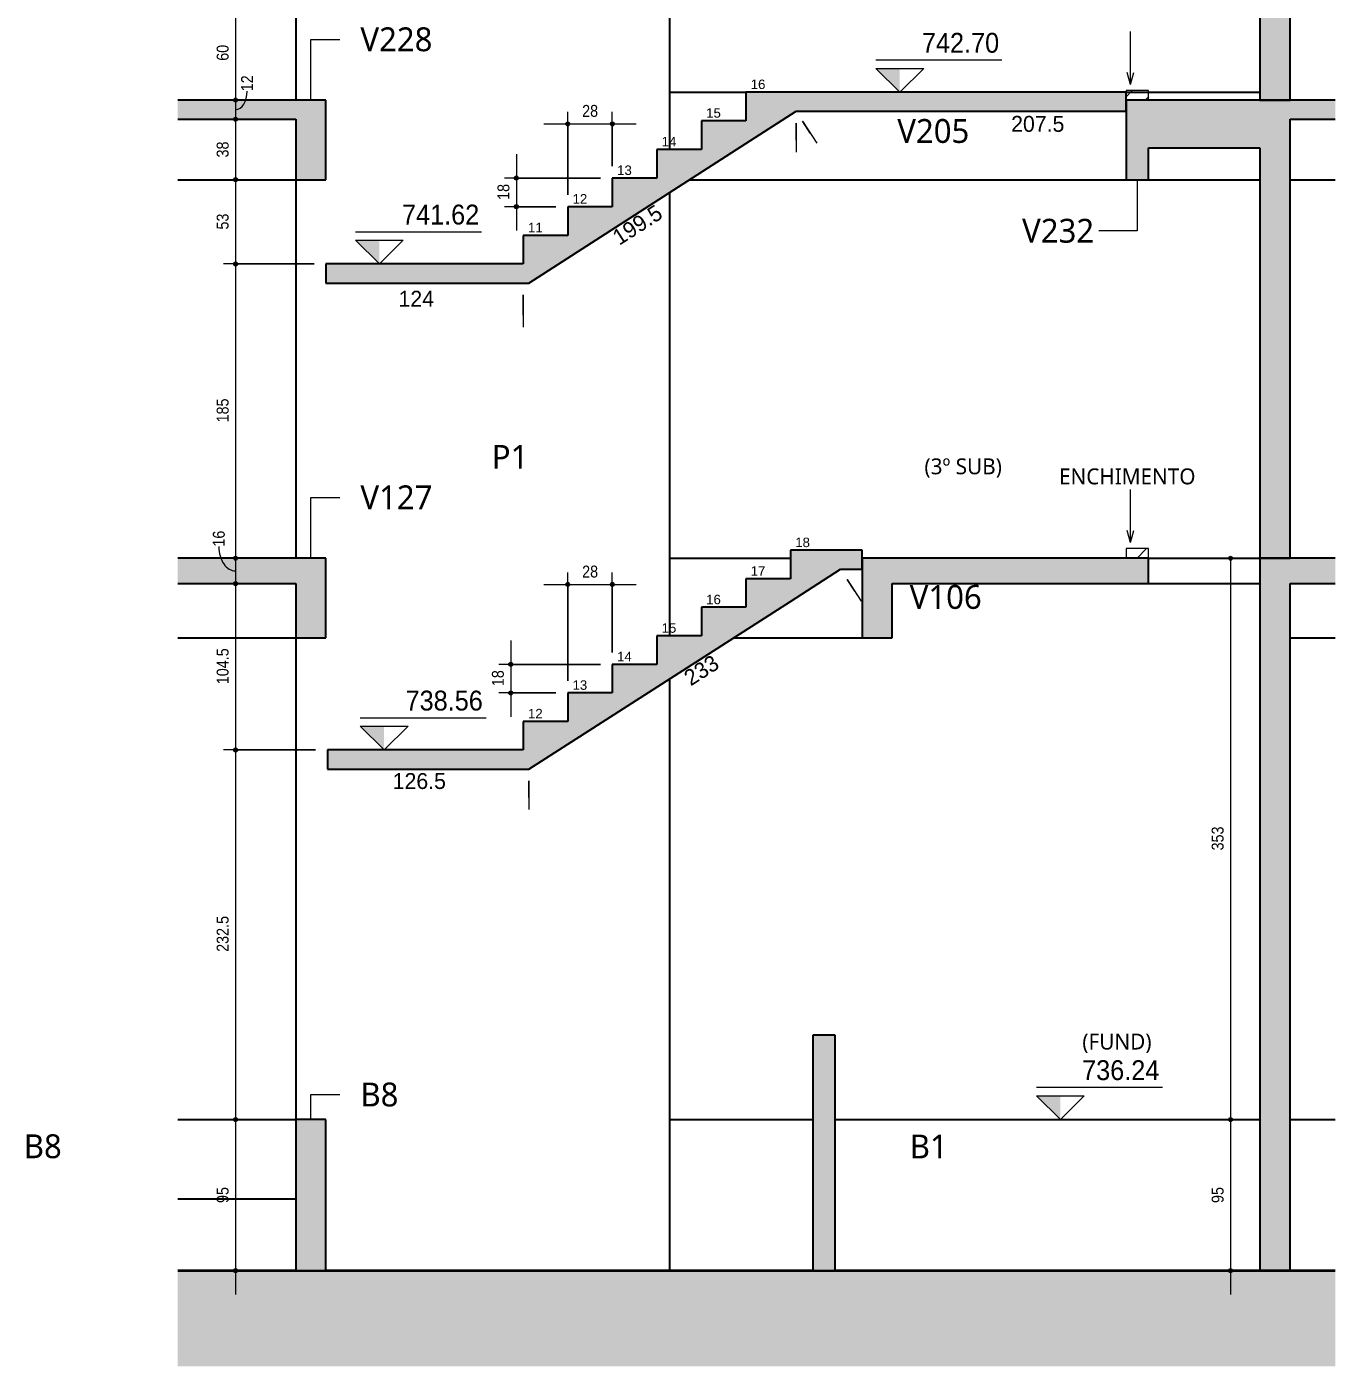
# Model space of a CAD drawing. Header units: centimetres. Extents: x -2136 to 34701, y -1430 to 84208.
# Drawn here: x 30222 to 31044, y 73469 to 74311 of the extents above; entities that cross this region are included whole.
import ezdxf

# ---------------------------------------------------------------- set-up
doc = ezdxf.new("R2010")
doc.units = ezdxf.units.CM
for name, color, linetype, lineweight in [('A-ANNO-DIMS', 7, 'Continuous', 9), ('A-ANNO-DIMS-50', 7, 'Continuous', 9), ('A-DETL', 7, 'Continuous', 18), ('A-DETL-GENF', 7, 'Continuous', 18), ('A-FLOR', 7, 'Continuous', 18), ('G-ANNO-DIMS', 7, 'Continuous', 9), ('G-ANNO-TEXT', 7, 'Continuous', 9), ('S-BEAM', 7, 'Continuous', 18), ('S-BEAM-IDEN', 7, 'Continuous', 9), ('S-COLS', 7, 'Continuous', 18), ('S-COLS-IDEN', 7, 'Continuous', 9), ('S-FNDN', 7, 'Continuous', 25), ('S-STRS', 7, 'Continuous', 18), ('S-STRS-ANNO', 7, 'Continuous', 18)]:
    doc.layers.add(name, color=color, linetype=linetype, lineweight=lineweight)
doc.styles.add('Arial', font='arial.ttf', dxfattribs={"height": 5.953125})
doc.styles.add('Fira Sans', font='FiraSans-Regular.ttf', dxfattribs={"width": 0.95, "height": 12.5})
doc.styles.add('Fira Sans_1', font='FiraSans-Regular.ttf', dxfattribs={"height": 10})
doc.styles.add('Fira Sans_2', font='FiraSans-Regular.ttf', dxfattribs={"width": 0.9, "height": 7.5})
doc.styles.add('Gadugi', font='gadugi.ttf', dxfattribs={"height": 15})
doc.styles.add('Gadugi_1', font='gadugi.ttf', dxfattribs={"height": 10})
doc.dimstyles.new('PED_R80_1_5mm_ACIMA_As_ESQ__R00_1', dxfattribs={"dimscale": 30.48, "dimtxt": 10.229846, "dimasz": 0.328084, "dimexe": 0.246063, "dimexo": 0.246063, "dimgap": 0.049213, "dimtad": 1, "dimdec": 1, "dimrnd": 0.5, "dimdsep": 46, "dimtxsty": 'Fira Sans_2', "dimblk1": 'DOTSMALL', "dimblk2": 'DOTSMALL', "dimsah": 1, "dimcen": 0.09, "dimdle": 0.492126, "dimazin": 0, "dimtfac": 1, "dimtdec": 4, "dimtix": 1, "dimtmove": 1, "dimatfit": 3, "dimfxl": 1, "dimtvp": 1, "dimtolj": 1, "dimtzin": 0, "dimarcsym": 2})
doc.dimstyles.new('PED_R80_1_5mm_ACIMA_As_ESQ__R00_4', dxfattribs={"dimscale": 30.48, "dimtxt": 10.229846, "dimasz": 0.328084, "dimexe": 0.246063, "dimexo": 0.246063, "dimgap": 0.049213, "dimtad": 1, "dimdec": 1, "dimrnd": 0.5, "dimdsep": 46, "dimtxsty": 'Fira Sans_2', "dimblk1": 'DOTSMALL', "dimblk2": 'DOTSMALL', "dimsah": 1, "dimcen": 0.09, "dimdle": 0.492126, "dimazin": 0, "dimtfac": 1, "dimtdec": 4, "dimtix": 1, "dimtmove": 0, "dimatfit": 3, "dimfxl": 1, "dimtvp": 1, "dimtolj": 1, "dimtzin": 0, "dimarcsym": 2})
doc.dimstyles.new('PED_R80_1_5mm_ACIMA_As_ESQ__R00_7', dxfattribs={"dimscale": 30.48, "dimtxt": 10.229846, "dimasz": 0.328084, "dimexe": 0.246063, "dimexo": 0.246063, "dimgap": 0.049213, "dimtad": 1, "dimdec": 1, "dimrnd": 0.5, "dimdsep": 46, "dimtxsty": 'Fira Sans_2', "dimblk1": 'DOTSMALL', "dimblk2": 'DOTSMALL', "dimsah": 1, "dimcen": 0.09, "dimdle": 0.492126, "dimazin": 0, "dimtfac": 1, "dimtdec": 4, "dimtix": 1, "dimtmove": 0, "dimatfit": 3, "dimfxl": 1, "dimtvp": 1, "dimtolj": 1, "dimtzin": 0, "dimarcsym": 2})
doc.dimstyles.new('PED_R80_2_0mm_ACIMA_As_ESQ__SEM_LINHA_R00_1', dxfattribs={"dimscale": 30.48, "dimtxt": 13.639794, "dimasz": 0.04101, "dimexe": 0.246063, "dimexo": 0.246063, "dimgap": 0.049213, "dimtad": 0, "dimjust": 2, "dimdec": 1, "dimrnd": 0.5, "dimdsep": 46, "dimtxsty": 'Fira Sans_1', "dimblk1": 'NONE', "dimblk2": 'DOTSMALL', "dimsah": 1, "dimcen": 0.09, "dimdle": 0.492126, "dimse1": 1, "dimsd1": 1, "dimsd2": 1, "dimazin": 0, "dimtfac": 1, "dimtdec": 4, "dimtix": 1, "dimtmove": 2, "dimatfit": 3, "dimfxl": 1, "dimtvp": 1, "dimtolj": 1, "dimtzin": 0, "dimarcsym": 2})
pattern_1 = [(45, (30682.196, 78788.5), (-7.071068, 7.071068), [])]

# ---------------------------------------------------------------- blocks, each defined once
blk = doc.blocks.new('Elevações de ponto - SIMBOLO DE NÍVEL-CORTE-2219088-CT 010 K - CORTE E3-E3')
at = {"layer": 'G-ANNO-DIMS'}
blk.add_hatch(color=256, dxfattribs=at).paths.add_polyline_path([(84.71, 74285), (84.71, 74270), (69.71, 74285)], flags=0)
for p, q in [((148.9, 74290.1), (69.71, 74290.1)), ((84.71, 74270), (69.71, 74285)), ((69.71, 74285), (99.71, 74285)), ((99.71, 74285), (84.71, 74270))]:
    blk.add_line(p, q, dxfattribs=at)
blk = doc.blocks.new('DIMBLOCK1020-CT 010 K - CORTE E3-E3')
at = {"layer": 'A-ANNO-DIMS-50', "true_color": 0x000032}
h = blk.add_hatch(color=178, dxfattribs=at)
edge = h.paths.add_edge_path(flags=0)
edge.add_arc((30561.59, 73960.46), 1.25, 0, 360)
h = blk.add_hatch(color=178, dxfattribs=at)
edge = h.paths.add_edge_path(flags=0)
edge.add_arc((30589.59, 73960.46), 1.25, 0, 360)
at = {"layer": 'A-ANNO-DIMS-50', "color": 178, "true_color": 0x000032}
for p, q in [((30561.59, 73899.78), (30561.59, 73967.96)), ((30589.59, 73917.72), (30589.59, 73967.96)), ((30546.59, 73960.46), (30604.59, 73960.46)), ((30561.59, 73960.46), (30561.59, 73899.78)), ((30589.59, 73960.46), (30589.59, 73917.72))]:
    blk.add_line(p, q, dxfattribs=at)
for centre in [(30561.59, 73960.46), (30589.59, 73960.46)]:
    blk.add_circle(centre, 1.25, dxfattribs=at)
at = {"layer": 'A-ANNO-DIMS-50', "color": 0, "insert": (30570.61, 73972.34), "char_height": 7.5, "width": 11.9611, "attachment_point": 1, "line_spacing_factor": 1.049215, "style": 'Fira Sans_2'}
blk.add_mtext('28', dxfattribs=at)
blk = doc.blocks.new('_DotSmall')
at = {"color": 0, "linetype": 'ByBlock', "const_width": 0.5}
blk.add_lwpolyline([(-0.0625, 0, 1), (0.0625, 0, 1)], format="xyb", close=True, dxfattribs=at)
blk = doc.blocks.new('DIMBLOCK1021-CT 010 K - CORTE E3-E3')
at = {"layer": 'A-ANNO-DIMS-50', "true_color": 0x000032}
h = blk.add_hatch(color=178, dxfattribs=at)
edge = h.paths.add_edge_path(flags=0)
edge.add_arc((30525.77, 73910.22), 1.25, 0, 360)
h = blk.add_hatch(color=178, dxfattribs=at)
edge = h.paths.add_edge_path(flags=0)
edge.add_arc((30525.77, 73892.28), 1.25, 0, 360)
at = {"layer": 'A-ANNO-DIMS-50', "color": 178, "true_color": 0x000032}
for p, q in [((30525.77, 73925.22), (30525.77, 73877.28)), ((30582.09, 73910.22), (30518.27, 73910.22)), ((30525.77, 73910.22), (30582.09, 73910.22)), ((30554.09, 73892.28), (30518.27, 73892.28)), ((30525.77, 73892.28), (30554.09, 73892.28))]:
    blk.add_line(p, q, dxfattribs=at)
for centre in [(30525.77, 73910.22), (30525.77, 73892.28)]:
    blk.add_circle(centre, 1.25, dxfattribs=at)
at = {"layer": 'A-ANNO-DIMS-50', "color": 0, "insert": (30513.89, 73896.53), "char_height": 7.5, "width": 11.3315, "attachment_point": 1, "rotation": 90, "line_spacing_factor": 1.049215, "style": 'Fira Sans_2'}
blk.add_mtext('18', dxfattribs=at)
blk = doc.blocks.new('DIMBLOCK1022-CT 010 K - CORTE E3-E3')
at = {"layer": 'A-ANNO-DIMS-50', "true_color": 0x000032}
h = blk.add_hatch(color=178, dxfattribs=at)
edge = h.paths.add_edge_path(flags=0)
edge.add_arc((30561.59, 74250.11), 1.25, 0, 360)
h = blk.add_hatch(color=178, dxfattribs=at)
edge = h.paths.add_edge_path(flags=0)
edge.add_arc((30589.59, 74250.11), 1.25, 0, 360)
at = {"layer": 'A-ANNO-DIMS-50', "color": 178, "true_color": 0x000032}
for p, q in [((30561.59, 74205.5), (30561.59, 74257.61)), ((30589.59, 74223.5), (30589.59, 74257.61)), ((30546.59, 74250.11), (30604.59, 74250.11)), ((30561.59, 74250.11), (30561.59, 74205.5)), ((30589.59, 74250.11), (30589.59, 74223.5))]:
    blk.add_line(p, q, dxfattribs=at)
for centre in [(30561.59, 74250.11), (30589.59, 74250.11)]:
    blk.add_circle(centre, 1.25, dxfattribs=at)
at = {"layer": 'A-ANNO-DIMS-50', "color": 0, "insert": (30570.61, 74262), "char_height": 7.5, "width": 11.9611, "attachment_point": 1, "line_spacing_factor": 1.049215, "style": 'Fira Sans_2'}
blk.add_mtext('28', dxfattribs=at)
blk = doc.blocks.new('DIMBLOCK1023-CT 010 K - CORTE E3-E3')
at = {"layer": 'A-ANNO-DIMS-50', "true_color": 0x000032}
h = blk.add_hatch(color=178, dxfattribs=at)
edge = h.paths.add_edge_path(flags=0)
edge.add_arc((30529.3, 74216), 1.25, 0, 360)
h = blk.add_hatch(color=178, dxfattribs=at)
edge = h.paths.add_edge_path(flags=0)
edge.add_arc((30529.3, 74198), 1.25, 0, 360)
at = {"layer": 'A-ANNO-DIMS-50', "color": 178, "true_color": 0x000032}
for p, q in [((30529.3, 74231), (30529.3, 74183)), ((30582.09, 74216), (30521.8, 74216)), ((30529.3, 74216), (30582.09, 74216)), ((30554.09, 74198), (30521.8, 74198)), ((30529.3, 74198), (30554.09, 74198))]:
    blk.add_line(p, q, dxfattribs=at)
for centre in [(30529.3, 74216), (30529.3, 74198)]:
    blk.add_circle(centre, 1.25, dxfattribs=at)
at = {"layer": 'A-ANNO-DIMS-50', "color": 0, "insert": (30517.41, 74202.28), "char_height": 7.5, "width": 11.3315, "attachment_point": 1, "rotation": 90, "line_spacing_factor": 1.049215, "style": 'Fira Sans_2'}
blk.add_mtext('18', dxfattribs=at)
blk = doc.blocks.new('DIMBLOCK1045-CT 010 K - CORTE E3-E3')
at = {"layer": 'A-ANNO-DIMS-50', "true_color": 0x000032}
h = blk.add_hatch(color=178, dxfattribs=at)
edge = h.paths.add_edge_path(flags=0)
edge.add_arc((30978.2, 73977), 1.25, 0, 360)
h = blk.add_hatch(color=178, dxfattribs=at)
edge = h.paths.add_edge_path(flags=0)
edge.add_arc((30978.2, 73624), 1.25, 0, 360)
at = {"layer": 'A-ANNO-DIMS-50', "color": 178, "true_color": 0x000032}
for p, q in [((30972.47, 73977), (30985.7, 73977)), ((30978.2, 73977), (30972.47, 73977)), ((30978.2, 73977), (30978.2, 73624)), ((30972.47, 73624), (30985.7, 73624)), ((30978.2, 73624), (30972.47, 73624))]:
    blk.add_line(p, q, dxfattribs=at)
for centre in [(30978.2, 73977), (30978.2, 73624)]:
    blk.add_circle(centre, 1.25, dxfattribs=at)
at = {"layer": 'A-ANNO-DIMS-50', "color": 0, "insert": (30966.32, 73793.22), "char_height": 7.5, "width": 17.4694, "attachment_point": 1, "rotation": 90, "line_spacing_factor": 1.049215, "style": 'Fira Sans_2'}
blk.add_mtext('353', dxfattribs=at)
blk = doc.blocks.new('DIMBLOCK1046-CT 010 K - CORTE E3-E3')
at = {"layer": 'A-ANNO-DIMS-50', "true_color": 0x000032}
h = blk.add_hatch(color=178, dxfattribs=at)
edge = h.paths.add_edge_path(flags=0)
edge.add_arc((30978.2, 73624), 1.25, 0, 360)
h = blk.add_hatch(color=178, dxfattribs=at)
edge = h.paths.add_edge_path(flags=0)
edge.add_arc((30978.2, 73529), 1.25, 0, 360)
at = {"layer": 'A-ANNO-DIMS-50', "color": 178, "true_color": 0x000032}
for p, q in [((30972.47, 73624), (30985.7, 73624)), ((30978.2, 73624), (30972.47, 73624)), ((30978.2, 73624), (30978.2, 73514)), ((30972.47, 73529), (30985.7, 73529)), ((30978.2, 73529), (30972.47, 73529))]:
    blk.add_line(p, q, dxfattribs=at)
for centre in [(30978.2, 73624), (30978.2, 73529)]:
    blk.add_circle(centre, 1.25, dxfattribs=at)
at = {"layer": 'A-ANNO-DIMS-50', "color": 0, "insert": (30966.32, 73571.52), "char_height": 7.5, "width": 11.9611, "attachment_point": 1, "rotation": 90, "line_spacing_factor": 1.049215, "style": 'Fira Sans_2'}
blk.add_mtext('95', dxfattribs=at)
blk = doc.blocks.new('DIMBLOCK1070-CT 010 K - CORTE E3-E3')
at = {"layer": 'A-ANNO-DIMS-50', "true_color": 0x000032}
h = blk.add_hatch(color=178, dxfattribs=at)
edge = h.paths.add_edge_path(flags=0)
edge.add_arc((30352.77, 74325), 1.25, 0, 360)
h = blk.add_hatch(color=178, dxfattribs=at)
edge = h.paths.add_edge_path(flags=0)
edge.add_arc((30352.77, 74265), 1.25, 0, 360)
at = {"layer": 'A-ANNO-DIMS-50', "color": 178, "true_color": 0x000032}
for p, q in [((30347.04, 74325), (30360.27, 74325)), ((30352.77, 74325), (30347.04, 74325)), ((30352.77, 74325), (30352.77, 74265)), ((30347.04, 74265), (30360.27, 74265)), ((30352.77, 74265), (30347.04, 74265))]:
    blk.add_line(p, q, dxfattribs=at)
for centre in [(30352.77, 74325), (30352.77, 74265)]:
    blk.add_circle(centre, 1.25, dxfattribs=at)
at = {"layer": 'A-ANNO-DIMS-50', "color": 0, "insert": (30340.89, 74289.76), "char_height": 7.5, "width": 12.5906, "attachment_point": 1, "rotation": 90, "line_spacing_factor": 1.049215, "style": 'Fira Sans_2'}
blk.add_mtext('60', dxfattribs=at)
blk = doc.blocks.new('DIMBLOCK1071-CT 010 K - CORTE E3-E3')
at = {"layer": 'A-ANNO-DIMS-50', "true_color": 0x000032}
h = blk.add_hatch(color=178, dxfattribs=at)
edge = h.paths.add_edge_path(flags=0)
edge.add_arc((30352.77, 74265), 1.25, 0, 360)
h = blk.add_hatch(color=178, dxfattribs=at)
edge = h.paths.add_edge_path(flags=0)
edge.add_arc((30352.77, 74253), 1.25, 0, 360)
at = {"layer": 'A-ANNO-DIMS-50', "color": 178, "true_color": 0x000032}
for p, q in [((30347.04, 74265), (30360.27, 74265)), ((30352.77, 74265), (30347.04, 74265)), ((30352.77, 74265), (30352.77, 74253)), ((30347.04, 74253), (30360.27, 74253)), ((30352.77, 74253), (30347.04, 74253))]:
    blk.add_line(p, q, dxfattribs=at)
for centre in [(30352.77, 74265), (30352.77, 74253)]:
    blk.add_circle(centre, 1.25, dxfattribs=at)
blk.add_ellipse((30352.77, 74270.6), major_axis=(0, 11.6), ratio=0.629969, start_param=3.141593, end_param=4.712389, dxfattribs=at)
at = {"layer": 'A-ANNO-DIMS-50', "color": 0, "insert": (30356.25, 74270.6), "char_height": 7.5, "width": 10.702, "attachment_point": 1, "rotation": 90, "line_spacing_factor": 1.049215, "style": 'Fira Sans_2'}
blk.add_mtext('12', dxfattribs=at)
blk = doc.blocks.new('DIMBLOCK1072-CT 010 K - CORTE E3-E3')
at = {"layer": 'A-ANNO-DIMS-50', "true_color": 0x000032}
h = blk.add_hatch(color=178, dxfattribs=at)
edge = h.paths.add_edge_path(flags=0)
edge.add_arc((30352.77, 74253), 1.25, 0, 360)
h = blk.add_hatch(color=178, dxfattribs=at)
edge = h.paths.add_edge_path(flags=0)
edge.add_arc((30352.77, 74215), 1.25, 0, 360)
at = {"layer": 'A-ANNO-DIMS-50', "color": 178, "true_color": 0x000032}
for p, q in [((30347.04, 74253), (30360.27, 74253)), ((30352.77, 74253), (30347.04, 74253)), ((30352.77, 74253), (30352.77, 74215)), ((30347.04, 74215), (30360.27, 74215)), ((30352.77, 74215), (30347.04, 74215))]:
    blk.add_line(p, q, dxfattribs=at)
for centre in [(30352.77, 74253), (30352.77, 74215)]:
    blk.add_circle(centre, 1.25, dxfattribs=at)
at = {"layer": 'A-ANNO-DIMS-50', "color": 0, "insert": (30340.89, 74228.95), "char_height": 7.5, "width": 12.1184, "attachment_point": 1, "rotation": 90, "line_spacing_factor": 1.049215, "style": 'Fira Sans_2'}
blk.add_mtext('38', dxfattribs=at)
blk = doc.blocks.new('DIMBLOCK1073-CT 010 K - CORTE E3-E3')
at = {"layer": 'A-ANNO-DIMS-50', "true_color": 0x000032}
h = blk.add_hatch(color=178, dxfattribs=at)
edge = h.paths.add_edge_path(flags=0)
edge.add_arc((30352.77, 74215), 1.25, 0, 360)
h = blk.add_hatch(color=178, dxfattribs=at)
edge = h.paths.add_edge_path(flags=0)
edge.add_arc((30352.77, 74162), 1.25, 0, 360)
at = {"layer": 'A-ANNO-DIMS-50', "color": 178, "true_color": 0x000032}
for p, q in [((30347.04, 74215), (30360.27, 74215)), ((30352.77, 74215), (30347.04, 74215)), ((30352.77, 74215), (30352.77, 74162)), ((30402.09, 74162), (30345.27, 74162)), ((30352.77, 74162), (30402.09, 74162))]:
    blk.add_line(p, q, dxfattribs=at)
for centre in [(30352.77, 74215), (30352.77, 74162)]:
    blk.add_circle(centre, 1.25, dxfattribs=at)
at = {"layer": 'A-ANNO-DIMS-50', "color": 0, "insert": (30340.89, 74183.65), "char_height": 7.5, "width": 11.6463, "attachment_point": 1, "rotation": 90, "line_spacing_factor": 1.049215, "style": 'Fira Sans_2'}
blk.add_mtext('53', dxfattribs=at)
blk = doc.blocks.new('DIMBLOCK1074-CT 010 K - CORTE E3-E3')
at = {"layer": 'A-ANNO-DIMS-50', "true_color": 0x000032}
h = blk.add_hatch(color=178, dxfattribs=at)
edge = h.paths.add_edge_path(flags=0)
edge.add_arc((30352.77, 74162), 1.25, 0, 360)
h = blk.add_hatch(color=178, dxfattribs=at)
edge = h.paths.add_edge_path(flags=0)
edge.add_arc((30352.77, 73977), 1.25, 0, 360)
at = {"layer": 'A-ANNO-DIMS-50', "color": 178, "true_color": 0x000032}
for p, q in [((30402.09, 74162), (30345.27, 74162)), ((30352.77, 74162), (30352.77, 73977)), ((30352.77, 74162), (30402.09, 74162)), ((30347.04, 73977), (30360.27, 73977)), ((30352.77, 73977), (30347.04, 73977))]:
    blk.add_line(p, q, dxfattribs=at)
for centre in [(30352.77, 74162), (30352.77, 73977)]:
    blk.add_circle(centre, 1.25, dxfattribs=at)
at = {"layer": 'A-ANNO-DIMS-50', "color": 0, "insert": (30340.89, 74062.35), "char_height": 7.5, "width": 17.1547, "attachment_point": 1, "rotation": 90, "line_spacing_factor": 1.049215, "style": 'Fira Sans_2'}
blk.add_mtext('185', dxfattribs=at)
blk = doc.blocks.new('DIMBLOCK1075-CT 010 K - CORTE E3-E3')
at = {"layer": 'A-ANNO-DIMS-50', "true_color": 0x000032}
h = blk.add_hatch(color=178, dxfattribs=at)
edge = h.paths.add_edge_path(flags=0)
edge.add_arc((30352.77, 73977), 1.25, 0, 360)
h = blk.add_hatch(color=178, dxfattribs=at)
edge = h.paths.add_edge_path(flags=0)
edge.add_arc((30352.77, 73961), 1.25, 0, 360)
at = {"layer": 'A-ANNO-DIMS-50', "color": 178, "true_color": 0x000032}
for p, q in [((30347.04, 73977), (30360.27, 73977)), ((30352.77, 73977), (30347.04, 73977)), ((30352.77, 73977), (30352.77, 73961)), ((30347.04, 73961), (30360.27, 73961)), ((30352.77, 73961), (30347.04, 73961))]:
    blk.add_line(p, q, dxfattribs=at)
for centre in [(30352.77, 73977), (30352.77, 73961)]:
    blk.add_circle(centre, 1.25, dxfattribs=at)
blk.add_ellipse((30352.77, 73984.26), major_axis=(0, 15.26), ratio=0.687165, start_param=1.570796, end_param=3.141593, dxfattribs=at)
at = {"layer": 'A-ANNO-DIMS-50', "color": 0, "insert": (30338.46, 73984.26), "char_height": 7.5, "width": 11.1741, "attachment_point": 1, "rotation": 90, "line_spacing_factor": 1.049215, "style": 'Fira Sans_2'}
blk.add_mtext('16', dxfattribs=at)
blk = doc.blocks.new('DIMBLOCK1076-CT 010 K - CORTE E3-E3')
at = {"layer": 'A-ANNO-DIMS-50', "true_color": 0x000032}
h = blk.add_hatch(color=178, dxfattribs=at)
edge = h.paths.add_edge_path(flags=0)
edge.add_arc((30352.77, 73961), 1.25, 0, 360)
h = blk.add_hatch(color=178, dxfattribs=at)
edge = h.paths.add_edge_path(flags=0)
edge.add_arc((30352.77, 73856.39), 1.25, 0, 360)
at = {"layer": 'A-ANNO-DIMS-50', "color": 178, "true_color": 0x000032}
for p, q in [((30347.04, 73961), (30360.27, 73961)), ((30352.77, 73961), (30347.04, 73961)), ((30352.77, 73961), (30352.77, 73856.39)), ((30403.09, 73856.39), (30345.27, 73856.39)), ((30352.77, 73856.39), (30403.09, 73856.39))]:
    blk.add_line(p, q, dxfattribs=at)
for centre in [(30352.77, 73961), (30352.77, 73856.39)]:
    blk.add_circle(centre, 1.25, dxfattribs=at)
at = {"layer": 'A-ANNO-DIMS-50', "color": 0, "insert": (30340.89, 73897.74), "char_height": 7.5, "width": 26.2828, "attachment_point": 1, "rotation": 90, "line_spacing_factor": 1.049215, "style": 'Fira Sans_2'}
blk.add_mtext('104.5', dxfattribs=at)
blk = doc.blocks.new('DIMBLOCK1077-CT 010 K - CORTE E3-E3')
at = {"layer": 'A-ANNO-DIMS-50', "true_color": 0x000032}
h = blk.add_hatch(color=178, dxfattribs=at)
edge = h.paths.add_edge_path(flags=0)
edge.add_arc((30352.77, 73856.39), 1.25, 0, 360)
h = blk.add_hatch(color=178, dxfattribs=at)
edge = h.paths.add_edge_path(flags=0)
edge.add_arc((30352.77, 73624), 1.25, 0, 360)
at = {"layer": 'A-ANNO-DIMS-50', "color": 178, "true_color": 0x000032}
for p, q in [((30403.09, 73856.39), (30345.27, 73856.39)), ((30352.77, 73856.39), (30352.77, 73624)), ((30352.77, 73856.39), (30403.09, 73856.39)), ((30347.04, 73624), (30360.27, 73624)), ((30352.77, 73624), (30347.04, 73624))]:
    blk.add_line(p, q, dxfattribs=at)
for centre in [(30352.77, 73856.39), (30352.77, 73624)]:
    blk.add_circle(centre, 1.25, dxfattribs=at)
at = {"layer": 'A-ANNO-DIMS-50', "color": 0, "insert": (30340.89, 73729.44), "char_height": 7.5, "width": 25.8107, "attachment_point": 1, "rotation": 90, "line_spacing_factor": 1.049215, "style": 'Fira Sans_2'}
blk.add_mtext('232.5', dxfattribs=at)
blk = doc.blocks.new('DIMBLOCK1078-CT 010 K - CORTE E3-E3')
at = {"layer": 'A-ANNO-DIMS-50', "true_color": 0x000032}
h = blk.add_hatch(color=178, dxfattribs=at)
edge = h.paths.add_edge_path(flags=0)
edge.add_arc((30352.77, 73624), 1.25, 0, 360)
h = blk.add_hatch(color=178, dxfattribs=at)
edge = h.paths.add_edge_path(flags=0)
edge.add_arc((30352.77, 73529), 1.25, 0, 360)
at = {"layer": 'A-ANNO-DIMS-50', "color": 178, "true_color": 0x000032}
for p, q in [((30347.04, 73624), (30360.27, 73624)), ((30352.77, 73624), (30347.04, 73624)), ((30352.77, 73624), (30352.77, 73514)), ((30347.04, 73529), (30360.27, 73529)), ((30352.77, 73529), (30347.04, 73529))]:
    blk.add_line(p, q, dxfattribs=at)
for centre in [(30352.77, 73624), (30352.77, 73529)]:
    blk.add_circle(centre, 1.25, dxfattribs=at)
at = {"layer": 'A-ANNO-DIMS-50', "color": 0, "insert": (30340.89, 73571.52), "char_height": 7.5, "width": 11.9611, "attachment_point": 1, "rotation": 90, "line_spacing_factor": 1.049215, "style": 'Fira Sans_2'}
blk.add_mtext('95', dxfattribs=at)
blk = doc.blocks.new('DIMBLOCK1080-CT 010 K - CORTE E3-E3')
at = {"layer": 'A-ANNO-DIMS-50', "color": 7, "true_color": 0xffffff}
for p, q in [((30537.11, 73836.89), (30537.11, 73819.02)), ((30537.11, 73826.52), (30537.11, 73836.89))]:
    blk.add_line(p, q, dxfattribs=at)
at = {"layer": 'A-ANNO-DIMS-50', "color": 0, "insert": (30451.54, 73841.87), "char_height": 10, "width": 38.4013, "attachment_point": 1, "line_spacing_factor": 1.049215, "style": 'Fira Sans_1'}
blk.add_mtext('126.5', dxfattribs=at)
blk = doc.blocks.new('_None')
blk = doc.blocks.new('DIMBLOCK1082-CT 010 K - CORTE E3-E3')
at = {"layer": 'A-ANNO-DIMS-50', "color": 7, "true_color": 0xffffff}
for p, q in [((30737.17, 73963.69), (30746.02, 73949.91)), ((30741.97, 73956.22), (30737.17, 73963.69))]:
    blk.add_line(p, q, dxfattribs=at)
at = {"layer": 'A-ANNO-DIMS-50', "color": 0, "insert": (30633.48, 73904.72), "char_height": 10, "width": 26.2304, "attachment_point": 1, "rotation": 32.73523, "line_spacing_factor": 1.049215, "style": 'Fira Sans_1'}
blk.add_mtext('233', dxfattribs=at)
blk = doc.blocks.new('DIMBLOCK1084-CT 010 K - CORTE E3-E3')
at = {"layer": 'A-ANNO-DIMS-50', "color": 7, "true_color": 0xffffff}
for p, q in [((30705.12, 74250.5), (30705.12, 74232.25)), ((30705.12, 74239.75), (30705.12, 74250.5))]:
    blk.add_line(p, q, dxfattribs=at)
at = {"layer": 'A-ANNO-DIMS-50', "color": 0, "insert": (30840.28, 74255.1), "char_height": 10, "width": 39.0308, "attachment_point": 1, "line_spacing_factor": 1.049215, "style": 'Fira Sans_1'}
blk.add_mtext('207.5', dxfattribs=at)
blk = doc.blocks.new('DIMBLOCK1086-CT 010 K - CORTE E3-E3')
at = {"layer": 'A-ANNO-DIMS-50', "color": 7, "true_color": 0xffffff}
for p, q in [((30533.59, 74142.5), (30533.59, 74122.29)), ((30533.59, 74129.79), (30533.59, 74142.5))]:
    blk.add_line(p, q, dxfattribs=at)
at = {"layer": 'A-ANNO-DIMS-50', "color": 0, "insert": (30455.2, 74145.14), "char_height": 10, "width": 25.391, "attachment_point": 1, "line_spacing_factor": 1.049215, "style": 'Fira Sans_1'}
blk.add_mtext('124', dxfattribs=at)
blk = doc.blocks.new('DIMBLOCK1088-CT 010 K - CORTE E3-E3')
at = {"layer": 'A-ANNO-DIMS-50', "color": 7, "true_color": 0xffffff}
for p, q in [((30709.17, 74251.69), (30718.05, 74237.88)), ((30714, 74244.18), (30709.17, 74251.69))]:
    blk.add_line(p, q, dxfattribs=at)
at = {"layer": 'A-ANNO-DIMS-50', "color": 0, "insert": (30588.56, 74181.79), "char_height": 10, "width": 39.0308, "attachment_point": 1, "rotation": 32.73523, "line_spacing_factor": 1.049215, "style": 'Fira Sans_1'}
blk.add_mtext('199.5', dxfattribs=at)

msp = doc.modelspace()

# ---------------------------------------------------------------- hatches: boundary and pattern name
at = {"layer": 'A-DETL-GENF', "true_color": 0x48b948}
h = msp.add_hatch(dxfattribs=at)
h.set_pattern_fill('FP_4', color=95, style=0, pattern_type=2)
h.set_pattern_definition(pattern_1)
h.paths.add_polyline_path([(30926.59, 74265), (30926.59, 74271), (30912.59, 74271), (30912.59, 74265), (30926.59, 74265)], flags=0)
h = msp.add_hatch(dxfattribs=at)
h.set_pattern_fill('FP_4', color=95, style=0, pattern_type=2)
h.set_pattern_definition(pattern_1)
h.paths.add_polyline_path([(30926.59, 73977), (30926.59, 73977), (30926.59, 73983), (30912.59, 73983), (30912.59, 73977)], flags=0)
at = {"layer": 'A-FLOR', "true_color": 0xa6a6a6}
for points in [[(30390.59, 74253), (30390.59, 74265), (30316.48, 74265), (30316.48, 74253)], [(31042.19, 74253), (31043.98, 74253), (31043.98, 74265), (31015.59, 74265), (31015.59, 74253), (31016.46, 74253)]]:
    msp.add_hatch(color=253, dxfattribs=at).paths.add_polyline_path(points, flags=0)
h = msp.add_hatch(color=253, dxfattribs=at)
h.paths.add_polyline_path([(30912.59, 73961), (30926.59, 73961), (30926.59, 73977), (30765.59, 73977), (30765.59, 73961)], flags=0)
h.paths.add_polyline_path([(31043.98, 73961), (31043.98, 73977), (31015.59, 73977), (31015.59, 73961), (31016.77, 73961)], flags=0)
h.paths.add_polyline_path([(30316.48, 73961), (30390.59, 73961), (30390.59, 73977), (30316.48, 73977), (30316.48, 73964.28)], flags=0)
at = {"layer": 'S-BEAM', "true_color": 0xa6a6a6}
for points in [[(30409.59, 74215), (30409.59, 74265), (30390.59, 74265), (30390.59, 74215)], [(30926.59, 74215), (30926.59, 74265), (30912.59, 74265), (30912.59, 74215)], [(30996.59, 74235), (30996.59, 74265), (30926.59, 74265), (30926.59, 74235)], [(30392.08, 73927), (30409.59, 73927), (30409.59, 73977), (30390.59, 73977), (30390.59, 73927)], [(30746.59, 73927), (30765.59, 73927), (30765.59, 73977), (30746.59, 73977), (30746.59, 73961)], [(30715.59, 73529), (30729.59, 73529), (30729.59, 73677), (30715.59, 73677), (30715.59, 73541.79)], [(30409.59, 73529), (30409.59, 73624), (30390.59, 73624), (30390.59, 73529)]]:
    msp.add_hatch(color=253, dxfattribs=at).paths.add_polyline_path(points, flags=0)
at = {"layer": 'S-COLS', "true_color": 0xa6a6a6}
for points in [[(30996.59, 74265), (31015.59, 74265), (31015.59, 74553), (30996.59, 74553), (30996.59, 74266.18)], [(31015.59, 73977), (31015.59, 74265), (30996.59, 74265), (30996.59, 73977)], [(30996.59, 73529), (31015.59, 73529), (31015.59, 73977), (30996.59, 73977), (30996.59, 73624)]]:
    msp.add_hatch(color=253, dxfattribs=at).paths.add_polyline_path(points, flags=0)
at = {"layer": 'S-FNDN', "true_color": 0xa6a6a6}
for points in [[(30409.59, 73528.9), (31043.98, 73528.92), (31043.98, 73529), (30316.48, 73528.95), (30316.48, 73528.9), (30390.59, 73528.9)], [(31043.98, 73468.9), (31043.98, 73528.9), (30316.48, 73528.9), (30316.48, 73468.9)]]:
    msp.add_hatch(color=253, dxfattribs=at).paths.add_polyline_path(points, flags=0)
at = {"layer": 'S-STRS', "true_color": 0xa6a6a6}
for points in [[(30673.59, 74237.74), (30705.12, 74258), (30912.59, 74258), (30912.59, 74270), (30673.59, 74270), (30673.59, 74252)], [(30533.59, 74150), (30537.12, 74150), (30673.59, 74237.74), (30673.59, 74252), (30645.59, 74252), (30645.59, 74234), (30617.59, 74234), (30617.59, 74216), (30589.59, 74216), (30589.59, 74198), (30561.59, 74198), (30561.59, 74180), (30533.59, 74180), (30533.59, 74162)], [(30514.93, 74150), (30533.59, 74150), (30533.59, 74162), (30409.59, 74162), (30409.59, 74150), (30454.77, 74150)], [(30701.59, 73949.8), (30733.11, 73970), (30746.59, 73970), (30746.59, 73982), (30701.59, 73982), (30701.59, 73958.41)], [(30533.59, 73844.39), (30537.11, 73844.39), (30701.59, 73949.8), (30701.59, 73964.06), (30673.59, 73964.06), (30673.59, 73946.11), (30645.59, 73946.11), (30645.59, 73928.17), (30617.59, 73928.17), (30617.59, 73910.22), (30589.59, 73910.22), (30589.59, 73892.28), (30561.59, 73892.28), (30561.59, 73874.33), (30533.59, 73874.33), (30533.59, 73856.39)], [(30514.87, 73844.39), (30533.59, 73844.39), (30533.59, 73856.39), (30410.59, 73856.39), (30410.59, 73844.39), (30454.02, 73844.39)]]:
    msp.add_hatch(color=253, dxfattribs=at).paths.add_polyline_path(points, flags=0)

# ---------------------------------------------------------------- linework, layer by layer
at = {"layer": 'A-DETL'}
for p, q in [((30926.59, 74271), (30912.59, 74271)), ((30912.59, 74271), (30912.59, 74265)), ((30926.59, 74265), (30926.59, 74271)), ((30912.59, 74265), (30926.59, 74265)), ((30926.59, 73983), (30912.59, 73983)), ((30912.59, 73983), (30912.59, 73977)), ((30926.59, 73977), (30926.59, 73983)), ((30912.59, 73977), (30926.59, 73977))]:
    msp.add_line(p, q, dxfattribs=at)
at = {"layer": 'A-FLOR', "lineweight": 25}
for p, q in [((30390.59, 74265), (30316.48, 74265)), ((31043.98, 74265), (31015.59, 74265)), ((30316.48, 74253), (30390.59, 74253)), ((31015.59, 74253), (31043.98, 74253)), ((30390.59, 73977), (30316.48, 73977)), ((30926.59, 73977), (30765.59, 73977)), ((30926.59, 73961), (30926.59, 73977)), ((30926.59, 73977), (30996.59, 73977)), ((31043.98, 73977), (31015.59, 73977)), ((30316.48, 73961), (30390.59, 73961)), ((30765.59, 73961), (30996.59, 73961)), ((31015.59, 73961), (31043.98, 73961))]:
    msp.add_line(p, q, dxfattribs=at)
at = {"layer": 'G-ANNO-TEXT'}
for p, q in [((30915.32, 74274.9), (30915.32, 74308.09)), ((30915.32, 74274.9), (30913.31, 74282.4)), ((30915.32, 74274.9), (30917.33, 74282.4)), ((30915.32, 73986.9), (30915.32, 74020.09)), ((30915.32, 73986.9), (30913.31, 73994.4)), ((30915.32, 73986.9), (30917.33, 73994.4))]:
    msp.add_line(p, q, dxfattribs=at)
at = {"layer": 'S-BEAM', "lineweight": 25}
for p, q in [((30625.59, 74270), (30673.59, 74270)), ((30912.59, 74270), (30926.59, 74270)), ((30926.59, 74270), (30996.59, 74270)), ((30409.59, 74265), (30390.59, 74265)), ((30409.59, 74215), (30409.59, 74265)), ((30926.59, 74265), (30912.59, 74265)), ((30912.59, 74265), (30912.59, 74215)), ((30996.59, 74265), (30926.59, 74265)), ((30390.59, 74253), (30390.59, 74215)), ((30926.59, 74215), (30926.59, 74235)), ((30926.59, 74235), (30996.59, 74235)), ((30316.48, 74215), (30390.59, 74215)), ((30390.59, 74215), (30409.59, 74215)), ((30638.24, 74215), (30912.59, 74215)), ((30912.59, 74215), (30926.59, 74215)), ((30926.59, 74215), (30996.59, 74215)), ((31015.59, 74215), (31043.98, 74215)), ((30409.59, 73977), (30390.59, 73977)), ((30409.59, 73927), (30409.59, 73977)), ((30625.59, 73977), (30701.59, 73977)), ((30765.59, 73977), (30746.59, 73977)), ((30746.59, 73977), (30746.59, 73927)), ((30390.59, 73961), (30390.59, 73927)), ((30765.59, 73927), (30765.59, 73961)), ((30316.48, 73927), (30390.59, 73927)), ((30390.59, 73927), (30409.59, 73927)), ((30666.02, 73927), (30746.59, 73927)), ((30746.59, 73927), (30765.59, 73927)), ((31015.59, 73927), (31043.98, 73927)), ((30729.59, 73677), (30715.59, 73677)), ((30715.59, 73677), (30715.59, 73529)), ((30729.59, 73529), (30729.59, 73677)), ((30316.48, 73624), (30390.59, 73624)), ((30409.59, 73624), (30390.59, 73624)), ((30390.59, 73624), (30390.59, 73529)), ((30409.59, 73529), (30409.59, 73624)), ((30625.59, 73624), (30715.59, 73624)), ((30729.59, 73624), (30996.59, 73624)), ((31015.59, 73624), (31043.98, 73624)), ((30390.59, 73574), (30316.48, 73574))]:
    msp.add_line(p, q, dxfattribs=at)
at = {"layer": 'S-BEAM-IDEN'}
for p, q in [((30400.09, 74303.22), (30418.27, 74303.22)), ((30400.09, 74265), (30400.09, 74303.22)), ((30919.59, 74215), (30919.59, 74182.83)), ((30919.59, 74182.83), (30895.49, 74182.83)), ((30400.09, 74015.22), (30418.27, 74015.22)), ((30400.09, 73977), (30400.09, 74015.22)), ((30400.09, 73639.72), (30418.27, 73639.72)), ((30400.09, 73624), (30400.09, 73639.72))]:
    msp.add_line(p, q, dxfattribs=at)
at = {"layer": 'S-COLS', "lineweight": 25}
for p, q in [((31015.59, 74265), (31015.59, 74541)), ((30996.59, 74528), (30996.59, 74265)), ((30390.59, 74490), (30390.59, 74265)), ((30625.59, 74494.87), (30625.59, 74265)), ((30625.59, 74265), (30625.59, 74234)), ((30996.59, 74265), (31015.59, 74265)), ((31015.59, 74265), (30996.59, 74265)), ((31015.59, 74265), (30996.59, 74265)), ((31015.59, 73977), (31015.59, 74253)), ((31015.59, 73977), (31015.59, 74253)), ((30996.59, 74235), (30996.59, 73977)), ((30996.59, 74235), (30996.59, 73977)), ((30390.59, 74215), (30390.59, 73977)), ((30625.59, 74206.87), (30625.59, 73977)), ((30625.59, 73977), (30625.59, 73928.17)), ((30996.59, 73977), (31015.59, 73977)), ((30996.59, 73977), (31015.59, 73977)), ((31015.59, 73977), (30996.59, 73977)), ((30996.59, 73977), (30996.59, 73529)), ((31015.59, 73529), (31015.59, 73961)), ((30390.59, 73927), (30390.59, 73624)), ((30625.59, 73901.09), (30625.59, 73529)), ((30996.59, 73529), (31015.59, 73529))]:
    msp.add_line(p, q, dxfattribs=at)
at = {"layer": 'S-FNDN'}
for p, q in [((30390.59, 73529), (30316.48, 73529)), ((31043.98, 73528.9), (30316.48, 73528.9)), ((30316.48, 73528.9), (31043.98, 73528.9)), ((30715.59, 73529), (30409.59, 73529)), ((31043.98, 73529), (30729.59, 73529))]:
    msp.add_line(p, q, dxfattribs=at)
at = {"layer": 'S-STRS', "lineweight": 25}
for p, q in [((30912.59, 74270), (30673.59, 74270)), ((30673.59, 74270), (30673.59, 74252)), ((30912.59, 74265), (30912.59, 74270)), ((30912.59, 74258), (30912.59, 74265)), ((30673.59, 74252), (30645.59, 74252)), ((30645.59, 74252), (30645.59, 74234)), ((30673.59, 74237.74), (30705.12, 74258)), ((30705.12, 74258), (30912.59, 74258)), ((30537.12, 74150), (30673.59, 74237.74)), ((30645.59, 74234), (30617.59, 74234)), ((30617.59, 74234), (30617.59, 74216)), ((30617.59, 74216), (30589.59, 74216)), ((30589.59, 74216), (30589.59, 74198)), ((30589.59, 74198), (30561.59, 74198)), ((30561.59, 74198), (30561.59, 74180)), ((30561.59, 74180), (30533.59, 74180)), ((30533.59, 74180), (30533.59, 74162)), ((30533.59, 74162), (30409.59, 74162)), ((30409.59, 74162), (30409.59, 74150)), ((30409.59, 74150), (30533.59, 74150)), ((30533.59, 74150), (30537.12, 74150)), ((30746.59, 73982), (30701.59, 73982)), ((30701.59, 73982), (30701.59, 73964.06)), ((30746.59, 73970), (30746.59, 73982)), ((30701.59, 73949.8), (30733.11, 73970)), ((30733.11, 73970), (30746.59, 73970)), ((30701.59, 73964.06), (30673.59, 73964.06)), ((30673.59, 73964.06), (30673.59, 73946.11)), ((30537.11, 73844.39), (30701.59, 73949.8)), ((30673.59, 73946.11), (30645.59, 73946.11)), ((30645.59, 73946.11), (30645.59, 73928.17)), ((30645.59, 73928.17), (30617.59, 73928.17)), ((30617.59, 73928.17), (30617.59, 73910.22)), ((30617.59, 73910.22), (30589.59, 73910.22)), ((30589.59, 73910.22), (30589.59, 73892.28)), ((30589.59, 73892.28), (30561.59, 73892.28)), ((30561.59, 73892.28), (30561.59, 73874.33)), ((30561.59, 73874.33), (30533.59, 73874.33)), ((30533.59, 73874.33), (30533.59, 73856.39)), ((30533.59, 73856.39), (30410.59, 73856.39)), ((30410.59, 73856.39), (30410.59, 73844.39)), ((30410.59, 73844.39), (30533.59, 73844.39)), ((30533.59, 73844.39), (30537.11, 73844.39))]:
    msp.add_line(p, q, dxfattribs=at)

# ---------------------------------------------------------------- block references
at = {"layer": 'G-ANNO-DIMS'}
for p in [(30685.59, 0), (30358.43, -108), (30361.46, -413.61), (30786.55, -646)]:
    msp.add_blockref('Elevações de ponto - SIMBOLO DE NÍVEL-CORTE-2219088-CT 010 K - CORTE E3-E3', p, dxfattribs=at)

# ---------------------------------------------------------------- texts
at = {"layer": 'G-ANNO-DIMS', "char_height": 12.5, "attachment_point": 1, "line_spacing_factor": 1.049215, "style": 'Fira Sans'}
for s, insert, width in [('742.70', (30784.18, 74307.31), 56.6705), ('741.62', (30457.37, 74199.31), 55.8522), ('738.56', (30459.62, 73893.7), 57.6934), ('736.24', (30884.88, 73661.31), 57.2843)]:
    msp.add_mtext(s, dxfattribs=dict(at, insert=insert, width=width))
at = {"layer": 'G-ANNO-TEXT', "char_height": 10, "attachment_point": 1, "style": 'Gadugi_1'}
for s, insert, width in [('(3º SUB)', (30785.78, 74039.75), 63.3333), ('ENCHIMENTO', (30870.35, 74033.43), 108.6287), ('(FUND)', (30885.02, 73678.02), 55.7173)]:
    msp.add_mtext(s, dxfattribs=dict(at, insert=insert, width=width))
at = {"layer": 'S-BEAM-IDEN', "char_height": 15, "attachment_point": 1, "style": 'Gadugi'}
for s, insert, width in [('V228', (30431.27, 74310.77), 58.1223), ('V205', (30768.74, 74253.12), 58.1223), ('V232', (30847.19, 74190.39), 58.1223), ('V127', (30431.27, 74022.77), 58.1223), ('V106', (30776.54, 73960.12), 58.1223), ('B8', (30431.27, 73647.27), 28.8607), ('B8', (30219.65, 73614.71), 28.8607), ('B1', (30776.54, 73614.58), 28.8607)]:
    msp.add_mtext(s, dxfattribs=dict(at, insert=insert, width=width))
at = {"layer": 'S-COLS-IDEN', "insert": (30513.83, 74048.22), "char_height": 15, "width": 28.4599, "attachment_point": 1, "style": 'Gadugi'}
msp.add_mtext('P1', dxfattribs=at)
at = {"layer": 'S-STRS-ANNO', "char_height": 5.953, "width": 10.9888, "attachment_point": 1, "line_spacing_factor": 0.941778, "style": 'Arial'}
for s, insert in [('16', (30676.58, 74277.93)), ('15', (30648.58, 74259.93)), ('14', (30620.58, 74241.93)), ('13', (30592.58, 74223.92)), ('12', (30564.58, 74205.92)), ('11', (30536.58, 74187.92)), ('18', (30704.57, 73989.9)), ('17', (30676.57, 73971.95)), ('16', (30648.57, 73954.01)), ('15', (30620.57, 73936.06)), ('14', (30592.57, 73918.12)), ('13', (30564.57, 73900.18)), ('12', (30536.57, 73882.23))]:
    msp.add_mtext(s, dxfattribs=dict(at, insert=insert))

# ---------------------------------------------------------------- dimensions: what is measured, and where the dimension line sits
at = {"layer": 'A-ANNO-DIMS', "color": 178, "true_color": 0x000032}
for base, p1, p2, dimstyle, override, picture, middle in [((30352.77, 74265), (30354.54, 74325), (30354.54, 74265), 'PED_R80_1_5mm_ACIMA_As_ESQ__R00_7', {"dimpost": '<>', "dimfxl": 60}, 'DIMBLOCK1070-CT 010 K - CORTE E3-E3', (30347.46, 74295)), ((30352.77, 74215), (30354.54, 74253), (30354.54, 74215), 'PED_R80_1_5mm_ACIMA_As_ESQ__R00_7', {"dimpost": '<>', "dimfxl": 38}, 'DIMBLOCK1072-CT 010 K - CORTE E3-E3', (30347.46, 74234)), ((30529.3, 74198), (30589.59, 74216), (30561.59, 74198), 'PED_R80_1_5mm_ACIMA_As_ESQ__R00_4', {"dimpost": '<>', "dimfxl": 33.286702}, 'DIMBLOCK1023-CT 010 K - CORTE E3-E3', (30523.98, 74207)), ((30352.77, 74162), (30354.54, 74215), (30409.59, 74162), 'PED_R80_1_5mm_ACIMA_As_ESQ__R00_7', {"dimpost": '<>', "dimfxl": 76.419248}, 'DIMBLOCK1073-CT 010 K - CORTE E3-E3', (30347.46, 74188.5)), ((30352.77, 73977), (30409.59, 74162), (30354.54, 73977), 'PED_R80_1_5mm_ACIMA_As_ESQ__R00_7', {"dimpost": '<>', "dimfxl": 193.018871}, 'DIMBLOCK1074-CT 010 K - CORTE E3-E3', (30347.46, 74069.5)), ((30978.2, 73624), (30979.97, 73977), (30979.97, 73624), 'PED_R80_1_5mm_ACIMA_As_ESQ__R00_7', {"dimpost": '<>', "dimfxl": 353}, 'DIMBLOCK1045-CT 010 K - CORTE E3-E3', (30972.89, 73800.5)), ((30352.77, 73856.39), (30354.54, 73961), (30410.59, 73856.39), 'PED_R80_1_5mm_ACIMA_As_ESQ__R00_7', {"dimpost": '<>', "dimfxl": 118.682001}, 'DIMBLOCK1076-CT 010 K - CORTE E3-E3', (30347.46, 73908.69)), ((30525.77, 73892.28), (30589.59, 73910.22), (30561.59, 73892.28), 'PED_R80_1_5mm_ACIMA_As_ESQ__R00_4', {"dimpost": '<>', "dimfxl": 33.256625}, 'DIMBLOCK1021-CT 010 K - CORTE E3-E3', (30520.46, 73901.25)), ((30352.77, 73624), (30410.59, 73856.39), (30354.54, 73624), 'PED_R80_1_5mm_ACIMA_As_ESQ__R00_7', {"dimpost": '<>', "dimfxl": 239.053401}, 'DIMBLOCK1077-CT 010 K - CORTE E3-E3', (30347.46, 73740.19)), ((30352.77, 73529), (30354.54, 73624), (30354.54, 73529), 'PED_R80_1_5mm_ACIMA_As_ESQ__R00_7', {"dimpost": '<>', "dimfxl": 95}, 'DIMBLOCK1078-CT 010 K - CORTE E3-E3', (30347.4, 73576.5)), ((30978.2, 73529), (30979.97, 73624), (30979.97, 73529), 'PED_R80_1_5mm_ACIMA_As_ESQ__R00_7', {"dimpost": '<>', "dimfxl": 95}, 'DIMBLOCK1046-CT 010 K - CORTE E3-E3', (30972.83, 73576.5))]:
    dim = msp.add_linear_dim(base=base, p1=p1, p2=p2, angle=90, dimstyle=dimstyle, override=override, dxfattribs=at)
    dim.commit()
    dim.dimension.update_dxf_attribs({"geometry": picture, "text_midpoint": middle})
for base, p1, p2, override, picture, middle in [((30352.77, 74253), (30354.54, 74265), (30354.54, 74253), {"dimpost": '<>', "dimfxl": 12}, 'DIMBLOCK1071-CT 010 K - CORTE E3-E3', (30361.25, 74275.95)), ((30352.77, 73961), (30354.54, 73977), (30354.54, 73961), {"dimpost": '<>', "dimfxl": 16}, 'DIMBLOCK1075-CT 010 K - CORTE E3-E3', (30343.46, 73989.84))]:
    dim = msp.add_linear_dim(base=base, p1=p1, p2=p2, angle=90, dimstyle='PED_R80_1_5mm_ACIMA_As_ESQ__R00_1', override=override, dxfattribs=at)
    dim.commit()
    dim.dimension.update_dxf_attribs({"geometry": picture, "text_midpoint": middle, "dimtype": 160, "text_rotation": 90})
for base, p1, p2, override, picture, middle in [((30589.59, 74250.11), (30561.59, 74198), (30589.59, 74216), {"dimpost": '<>', "dimfxl": 33.286702}, 'DIMBLOCK1022-CT 010 K - CORTE E3-E3', (30575.59, 74255.43)), ((30589.59, 73960.46), (30561.59, 73892.28), (30589.59, 73910.22), {"dimpost": '<>', "dimfxl": 33.256625}, 'DIMBLOCK1020-CT 010 K - CORTE E3-E3', (30575.59, 73965.77))]:
    dim = msp.add_linear_dim(base=base, p1=p1, p2=p2, dimstyle='PED_R80_1_5mm_ACIMA_As_ESQ__R00_4', override=override, dxfattribs=at)
    dim.commit()
    dim.dimension.update_dxf_attribs({"geometry": picture, "text_midpoint": middle})
at = {"layer": 'A-ANNO-DIMS', "color": 7, "true_color": 0xffffff}
for base, p1, p2, override, picture, middle in [((30714, 74244.18), (30537.12, 74150), (30705.12, 74258), {"dimpost": '<>', "dimfxl": 199.720209}, 'DIMBLOCK1088-CT 010 K - CORTE E3-E3', (30608.58, 74186.73)), ((30741.97, 73956.22), (30537.11, 73844.39), (30733.11, 73970), {"dimpost": '<>', "dimfxl": 232.796373}, 'DIMBLOCK1082-CT 010 K - CORTE E3-E3', (30648.12, 73906.21))]:
    dim = msp.add_linear_dim(base=base, p1=p1, p2=p2, angle=32.73523, dimstyle='PED_R80_2_0mm_ACIMA_As_ESQ__SEM_LINHA_R00_1', override=override, dxfattribs=at)
    dim.commit()
    dim.dimension.update_dxf_attribs({"geometry": picture, "text_midpoint": middle, "dimtype": 160, "text_rotation": 32.73523})
for base, p1, p2, override, picture, middle in [((30705.12, 74239.75), (30912.59, 74237.99), (30705.12, 74258), {"dimpost": '<>', "dimfxl": 208.436643}, 'DIMBLOCK1084-CT 010 K - CORTE E3-E3', (30859.79, 74248.43)), ((30533.59, 74129.79), (30409.59, 74150), (30533.59, 74150), {"dimpost": '<>', "dimfxl": 124.000002}, 'DIMBLOCK1086-CT 010 K - CORTE E3-E3', (30467.9, 74138.47)), ((30537.11, 73826.52), (30410.59, 73844.39), (30537.11, 73844.39), {"dimpost": '<>', "dimfxl": 126.518386}, 'DIMBLOCK1080-CT 010 K - CORTE E3-E3', (30470.74, 73835.2))]:
    dim = msp.add_linear_dim(base=base, p1=p1, p2=p2, dimstyle='PED_R80_2_0mm_ACIMA_As_ESQ__SEM_LINHA_R00_1', override=override, dxfattribs=at)
    dim.commit()
    dim.dimension.update_dxf_attribs({"geometry": picture, "text_midpoint": middle, "dimtype": 160})

doc.saveas('drawing.dxf')
